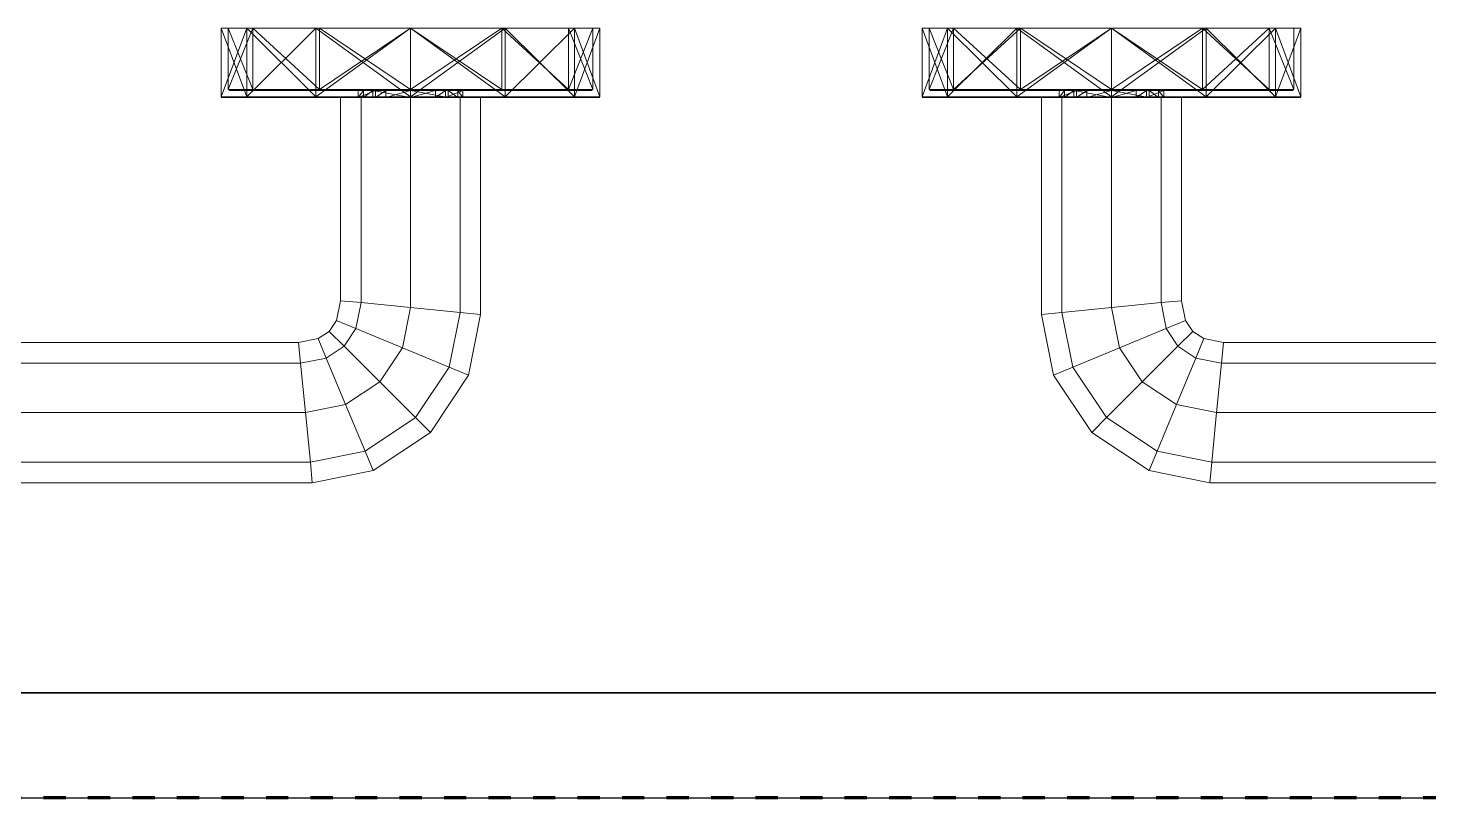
# Model space of a CAD drawing. Header units: millimetres. Extents: x -5300 to 98858, y -5196 to 93886.
# Drawn here: x 55917.4 to 56117.3, y 46335 to 46444.9 of the extents above; entities that cross this region are included whole.
import ezdxf

# ---------------------------------------------------------------- set-up
doc = ezdxf.new("R2010")
doc.units = ezdxf.units.MM
doc.linetypes.add('Штрих', pattern=[6.35, 3.175, -3.175])
doc.linetypes.add('Штрих_2_', pattern=[6.35, 3.175, -3.175])
for name, color, linetype, lineweight, true_color in [('_Разделитель помещений_', 4, 'Штрих', 70, 0x00ffff), ('Двери', 7, 'Continuous', 18, 0x7f7f7f), ('Стены', 7, 'Continuous', 18, 0x7f7f7f), ('Стены разрез', 7, 'Continuous', 50, 0x7f7f7f)]:
    doc.layers.add(name, color=color, linetype=linetype, lineweight=lineweight, true_color=true_color)

# ---------------------------------------------------------------- blocks, each defined once
blk = doc.blocks.new('СТВ_Перегородка_Кирпич 81954 - СТВ_Перегородка_Кирпич 2-242724-Подвал')
at = {"layer": 'Стены', "color": 254, "true_color": 0xd4d4d4}
blk.add_line((54750, 46350), (57650, 46350), dxfattribs=at)
blk = doc.blocks.new('СТВ_Перегородка_Кирпич 81954 - СТВ_Перегородка_Кирпич 81954-242721-Подвал')
at = {"layer": 'Стены', "color": 254, "true_color": 0xd4d4d4}
for p, q in [((55510, 46350), (57010, 46350)), ((57010, 46350), (55510, 46350)), ((57010, 46335), (55510, 46335))]:
    blk.add_line(p, q, dxfattribs=at)
at = {"layer": 'Стены разрез', "color": 254, "lineweight": 25, "true_color": 0xd4d4d4}
for p, q in [((57650, 46350), (54750, 46350)), ((54750, 46350), (57650, 46350)), ((54750, 46335), (57650, 46335))]:
    blk.add_line(p, q, dxfattribs=at)
blk.add_blockref('СТВ_Перегородка_Кирпич 81954 - СТВ_Перегородка_Кирпич 2-242724-Подвал', (0, 0))
blk = doc.blocks.new('Дп-9 - Дп-9-242763-Подвал')
at = {"layer": 'Двери', "color": 254, "true_color": 0xd4d4d4}
for p, q in [((55948.62, 46444.9), (55945, 46444.9)), ((55948.62, 46444.9), (55945, 46444.9)), ((55945, 46444.9), (55945, 46435.1)), ((55948.62, 46435.1), (55945, 46444.9)), ((55948.62, 46444.9), (55945, 46435.1)), ((55948.62, 46444.9), (55945, 46444.9)), ((55945, 46444.9), (55948.62, 46444.9)), ((55945, 46444.9), (55945, 46435.1)), ((55948.62, 46435.1), (55945, 46444.9)), ((55945, 46435.1), (55948.62, 46444.9)), ((55949.48, 46444.9), (55946, 46444.9)), ((55949.48, 46444.9), (55946, 46444.9)), ((55946, 46444.9), (55946, 46436.1)), ((55949.48, 46444.9), (55946, 46436.1)), ((55949.48, 46436.1), (55946, 46444.9)), ((55958.5, 46444.9), (55948.62, 46444.9)), ((55958.5, 46444.9), (55948.62, 46444.9)), ((55958.5, 46444.9), (55948.62, 46435.1)), ((55958.5, 46435.1), (55948.62, 46444.9)), ((55948.62, 46444.9), (55948.62, 46435.1)), ((55948.62, 46435.1), (55948.62, 46444.9)), ((55958.5, 46444.9), (55948.62, 46444.9)), ((55948.62, 46444.9), (55958.5, 46444.9)), ((55958.5, 46444.9), (55948.62, 46435.1)), ((55948.62, 46444.9), (55948.62, 46435.1)), ((55948.62, 46444.9), (55948.62, 46435.1)), ((55948.62, 46444.9), (55958.5, 46435.1)), ((55959, 46444.9), (55949.48, 46444.9)), ((55959, 46444.9), (55949.48, 46444.9)), ((55959, 46436.1), (55949.48, 46444.9)), ((55959, 46436.1), (55949.48, 46444.9)), ((55949.48, 46444.9), (55949.48, 46436.1)), ((55949.48, 46436.1), (55949.48, 46444.9)), ((55972, 46444.9), (55958.5, 46444.9)), ((55972, 46444.9), (55958.5, 46444.9)), ((55972, 46444.9), (55958.5, 46435.1)), ((55972, 46435.1), (55958.5, 46444.9)), ((55958.5, 46444.9), (55958.5, 46435.1)), ((55958.5, 46435.1), (55958.5, 46444.9)), ((55972, 46444.9), (55958.5, 46444.9)), ((55958.5, 46444.9), (55972, 46444.9)), ((55972, 46435.1), (55958.5, 46444.9)), ((55958.5, 46444.9), (55958.5, 46435.1)), ((55958.5, 46444.9), (55958.5, 46435.1)), ((55958.5, 46444.9), (55972, 46435.1)), ((55972, 46444.9), (55959, 46444.9)), ((55972, 46444.9), (55959, 46444.9)), ((55972, 46444.9), (55959, 46436.1)), ((55972, 46436.1), (55959, 46444.9)), ((55959, 46444.9), (55959, 46436.1)), ((55959, 46436.1), (55959, 46444.9)), ((55985.5, 46444.9), (55972, 46444.9)), ((55985, 46444.9), (55972, 46444.9)), ((55985, 46444.9), (55972, 46444.9)), ((55985.5, 46444.9), (55972, 46444.9)), ((55985.5, 46444.9), (55972, 46435.1)), ((55972, 46444.9), (55972, 46435.1)), ((55985, 46436.1), (55972, 46444.9)), ((55985, 46444.9), (55972, 46436.1)), ((55972, 46444.9), (55972, 46436.1)), ((55985.5, 46435.1), (55972, 46444.9)), ((55972, 46435.1), (55972, 46444.9)), ((55972, 46436.1), (55972, 46444.9)), ((55985.5, 46444.9), (55972, 46444.9)), ((55972, 46444.9), (55985.5, 46444.9)), ((55985.5, 46435.1), (55972, 46444.9)), ((55972, 46444.9), (55972, 46435.1)), ((55972, 46444.9), (55972, 46435.1)), ((55972, 46444.9), (55985.5, 46435.1)), ((55985, 46444.9), (55994.52, 46444.9)), ((55994.52, 46444.9), (55985, 46444.9)), ((55985, 46436.1), (55985, 46444.9)), ((55985, 46444.9), (55994.52, 46436.1)), ((55994.52, 46436.1), (55985, 46444.9)), ((55985, 46444.9), (55985, 46436.1)), ((55985.5, 46444.9), (55995.38, 46444.9)), ((55985.5, 46444.9), (55995.38, 46444.9)), ((55985.5, 46444.9), (55985.5, 46435.1)), ((55985.5, 46435.1), (55995.38, 46444.9)), ((55985.5, 46444.9), (55985.5, 46435.1)), ((55985.5, 46444.9), (55995.38, 46435.1)), ((55985.5, 46444.9), (55995.38, 46444.9)), ((55985.5, 46444.9), (55995.38, 46444.9)), ((55985.5, 46435.1), (55985.5, 46444.9)), ((55985.5, 46444.9), (55995.38, 46435.1)), ((55985.5, 46444.9), (55985.5, 46435.1)), ((55985.5, 46444.9), (55995.38, 46435.1)), ((55994.52, 46444.9), (55998, 46444.9)), ((55998, 46444.9), (55994.52, 46444.9)), ((55994.52, 46444.9), (55994.52, 46436.1)), ((55994.52, 46444.9), (55998, 46436.1)), ((55998, 46444.9), (55994.52, 46436.1)), ((55994.52, 46444.9), (55994.52, 46436.1)), ((55995.38, 46444.9), (55999, 46444.9)), ((55999, 46444.9), (55995.38, 46444.9)), ((55995.38, 46435.1), (55995.38, 46444.9)), ((55995.38, 46444.9), (55999, 46435.1)), ((55999, 46444.9), (55995.38, 46435.1)), ((55995.38, 46444.9), (55995.38, 46435.1)), ((55995.38, 46444.9), (55999, 46444.9)), ((55999, 46444.9), (55995.38, 46444.9)), ((55995.38, 46435.1), (55995.38, 46444.9)), ((55995.38, 46444.9), (55999, 46435.1)), ((55999, 46444.9), (55995.38, 46435.1)), ((55995.38, 46444.9), (55995.38, 46435.1)), ((55998, 46444.9), (55998, 46436.1)), ((55999, 46435.1), (55999, 46444.9)), ((55999, 46435.1), (55999, 46444.9)), ((56048.62, 46444.9), (56045, 46444.9)), ((56048.62, 46444.9), (56045, 46444.9)), ((56045, 46444.9), (56045, 46435.1)), ((56048.62, 46435.1), (56045, 46444.9)), ((56048.62, 46444.9), (56045, 46435.1)), ((56048.62, 46444.9), (56045, 46444.9)), ((56045, 46444.9), (56048.62, 46444.9)), ((56045, 46435.1), (56045, 46444.9)), ((56048.62, 46435.1), (56045, 46444.9)), ((56045, 46435.1), (56048.62, 46444.9)), ((56049.48, 46444.9), (56046, 46444.9)), ((56049.48, 46444.9), (56046, 46444.9)), ((56046, 46436.1), (56046, 46444.9)), ((56049.48, 46436.1), (56046, 46444.9)), ((56049.48, 46444.9), (56046, 46436.1)), ((56058.5, 46444.9), (56048.62, 46444.9)), ((56058.5, 46444.9), (56048.62, 46444.9)), ((56058.5, 46444.9), (56048.62, 46435.1)), ((56058.5, 46435.1), (56048.62, 46444.9)), ((56048.62, 46444.9), (56048.62, 46435.1)), ((56048.62, 46444.9), (56048.62, 46435.1)), ((56058.5, 46444.9), (56048.62, 46444.9)), ((56048.62, 46444.9), (56058.5, 46444.9)), ((56058.5, 46435.1), (56048.62, 46444.9)), ((56048.62, 46435.1), (56048.62, 46444.9)), ((56048.62, 46435.1), (56048.62, 46444.9)), ((56048.62, 46444.9), (56058.5, 46435.1)), ((56059, 46444.9), (56049.48, 46444.9)), ((56059, 46444.9), (56049.48, 46444.9)), ((56059, 46436.1), (56049.48, 46444.9)), ((56059, 46444.9), (56049.48, 46436.1)), ((56049.48, 46436.1), (56049.48, 46444.9)), ((56049.48, 46436.1), (56049.48, 46444.9)), ((56072, 46444.9), (56058.5, 46444.9)), ((56072, 46444.9), (56058.5, 46444.9)), ((56072, 46435.1), (56058.5, 46444.9)), ((56072, 46444.9), (56058.5, 46435.1)), ((56058.5, 46444.9), (56058.5, 46435.1)), ((56058.5, 46444.9), (56058.5, 46435.1)), ((56072, 46444.9), (56058.5, 46444.9)), ((56058.5, 46444.9), (56072, 46444.9)), ((56058.5, 46435.1), (56058.5, 46444.9)), ((56072, 46435.1), (56058.5, 46444.9)), ((56058.5, 46435.1), (56058.5, 46444.9)), ((56058.5, 46435.1), (56072, 46444.9)), ((56072, 46444.9), (56059, 46444.9)), ((56072, 46444.9), (56059, 46444.9)), ((56072, 46436.1), (56059, 46444.9)), ((56072, 46444.9), (56059, 46436.1)), ((56059, 46436.1), (56059, 46444.9)), ((56059, 46436.1), (56059, 46444.9)), ((56085.5, 46444.9), (56072, 46444.9)), ((56085, 46444.9), (56072, 46444.9)), ((56085, 46444.9), (56072, 46444.9)), ((56072, 46444.9), (56085.5, 46444.9)), ((56085.5, 46435.1), (56072, 46444.9)), ((56072, 46444.9), (56072, 46435.1)), ((56085, 46444.9), (56072, 46436.1)), ((56085, 46436.1), (56072, 46444.9)), ((56072, 46436.1), (56072, 46444.9)), ((56072, 46444.9), (56072, 46435.1)), ((56085.5, 46444.9), (56072, 46435.1)), ((56072, 46436.1), (56072, 46444.9)), ((56072, 46444.9), (56085.5, 46444.9)), ((56072, 46444.9), (56085.5, 46444.9)), ((56072, 46435.1), (56072, 46444.9)), ((56072, 46435.1), (56085.5, 46444.9)), ((56072, 46435.1), (56072, 46444.9)), ((56072, 46435.1), (56085.5, 46444.9)), ((56085, 46444.9), (56094.52, 46444.9)), ((56094.52, 46444.9), (56085, 46444.9)), ((56085, 46436.1), (56085, 46444.9)), ((56085, 46436.1), (56094.52, 46444.9)), ((56094.52, 46436.1), (56085, 46444.9)), ((56085, 46436.1), (56085, 46444.9)), ((56095.38, 46444.9), (56085.5, 46444.9)), ((56085.5, 46444.9), (56095.38, 46444.9)), ((56095.38, 46444.9), (56085.5, 46435.1)), ((56085.5, 46444.9), (56085.5, 46435.1)), ((56085.5, 46444.9), (56085.5, 46435.1)), ((56085.5, 46444.9), (56095.38, 46435.1)), ((56085.5, 46444.9), (56095.38, 46444.9)), ((56085.5, 46444.9), (56095.38, 46444.9)), ((56085.5, 46435.1), (56085.5, 46444.9)), ((56085.5, 46435.1), (56095.38, 46444.9)), ((56085.5, 46435.1), (56085.5, 46444.9)), ((56085.5, 46444.9), (56095.38, 46435.1)), ((56094.52, 46444.9), (56098, 46444.9)), ((56098, 46444.9), (56094.52, 46444.9)), ((56094.52, 46436.1), (56094.52, 46444.9)), ((56094.52, 46444.9), (56098, 46436.1)), ((56098, 46436.1), (56094.52, 46444.9)), ((56094.52, 46436.1), (56094.52, 46444.9)), ((56095.38, 46444.9), (56099, 46444.9)), ((56099, 46444.9), (56095.38, 46444.9)), ((56095.38, 46444.9), (56095.38, 46435.1)), ((56095.38, 46444.9), (56099, 46435.1)), ((56099, 46444.9), (56095.38, 46435.1)), ((56095.38, 46444.9), (56095.38, 46435.1)), ((56095.38, 46444.9), (56099, 46444.9)), ((56099, 46444.9), (56095.38, 46444.9)), ((56095.38, 46435.1), (56095.38, 46444.9)), ((56095.38, 46435.1), (56099, 46444.9)), ((56099, 46435.1), (56095.38, 46444.9)), ((56095.38, 46435.1), (56095.38, 46444.9)), ((56098, 46436.1), (56098, 46444.9)), ((56099, 46444.9), (56099, 46435.1)), ((56099, 46435.1), (56099, 46444.9)), ((55949.48, 46436.1), (55946, 46436.1)), ((55949.48, 46436.1), (55946, 46436.1)), ((55949.57, 46436), (55946.1, 46436)), ((55949.57, 46436), (55946.1, 46436)), ((55967, 46436), (55946.1, 46436)), ((55967, 46436), (55946.1, 46436)), ((55967, 46436), (55946.1, 46436)), ((55959, 46436.1), (55949.48, 46436.1)), ((55959, 46436.1), (55949.48, 46436.1)), ((55959.05, 46436), (55949.57, 46436)), ((55959.05, 46436), (55949.57, 46436)), ((55967, 46436), (55949.57, 46436)), ((55964.53, 46436), (55949.57, 46436)), ((55965.28, 46436), (55949.57, 46436)), ((55949.57, 46436), (55967, 46436)), ((55967, 46436), (55949.57, 46436)), ((55972, 46436.1), (55959, 46436.1)), ((55972, 46436.1), (55959, 46436.1)), ((55972, 46436), (55959.05, 46436)), ((55972, 46436), (55959.05, 46436)), ((55959.05, 46436), (55967, 46436)), ((55959.05, 46436), (55967, 46436)), ((55959.05, 46436), (55968.46, 46436)), ((55966.63, 46436), (55959.05, 46436)), ((55965.28, 46436), (55959.05, 46436)), ((55964.53, 46435), (55964.53, 46436)), ((55964.53, 46436), (55965.28, 46436)), ((55964.53, 46436), (55967, 46436)), ((55964.53, 46435), (55965.28, 46436)), ((55964.53, 46435), (55967, 46436)), ((55964.53, 46436), (55967, 46436)), ((55966.63, 46436), (55965.28, 46436)), ((55965.28, 46435), (55966.63, 46436)), ((55965.28, 46435), (55965.28, 46436)), ((55972, 46436), (55966.63, 46436)), ((55972, 46435), (55966.63, 46436)), ((55966.63, 46435), (55966.63, 46436)), ((55972, 46436), (55966.63, 46436)), ((55967, 46436), (55968.46, 46436)), ((55967, 46436), (55967, 46435)), ((55967, 46435), (55967, 46436)), ((55967, 46436), (55967, 46436)), ((55967, 46436), (55967, 46435)), ((55967, 46436), (55967, 46436)), ((55967, 46436), (55967, 46435)), ((55968.46, 46436), (55967, 46435)), ((55967, 46435), (55967, 46436)), ((55967, 46435), (55967, 46436)), ((55967, 46435), (55967, 46436)), ((55967, 46436), (55967, 46435)), ((55967, 46436), (55967, 46436)), ((55967, 46436), (55967, 46436)), ((55967, 46435), (55967, 46436)), ((55967, 46435), (55967, 46436)), ((55967, 46435), (55967, 46436)), ((55967, 46436), (55967, 46436)), ((55972, 46436), (55968.46, 46436)), ((55972, 46436), (55968.46, 46436)), ((55972, 46436), (55968.46, 46435)), ((55968.46, 46436), (55968.46, 46435)), ((55985, 46436.1), (55972, 46436.1)), ((55985, 46436.1), (55972, 46436.1)), ((55984.95, 46436), (55972, 46436)), ((55984.95, 46436), (55972, 46436)), ((55977.37, 46436), (55972, 46436)), ((55972, 46436), (55975.54, 46436)), ((55977.37, 46435), (55972, 46436)), ((55972, 46435), (55972, 46436)), ((55977.37, 46436), (55972, 46436)), ((55972, 46436), (55972, 46436)), ((55972, 46436), (55975.54, 46436)), ((55972, 46436), (55972, 46435)), ((55975.54, 46436), (55972, 46435)), ((55972, 46436), (55972, 46436)), ((55977, 46436), (55975.54, 46436)), ((55977, 46436), (55975.54, 46435)), ((55984.95, 46436), (55975.54, 46436)), ((55975.54, 46436), (55975.54, 46435)), ((55977, 46435), (55977, 46436)), ((55979.47, 46436), (55977, 46436)), ((55977, 46436), (55977, 46435)), ((55977, 46435), (55979.47, 46436)), ((55977, 46435), (55977, 46436)), ((55977, 46435), (55977, 46436)), ((55977, 46435), (55977, 46436)), ((55979.47, 46436), (55977, 46436)), ((55977, 46436), (55977, 46436)), ((55977, 46436), (55977, 46436)), ((55977, 46436), (55994.43, 46436)), ((55977, 46436), (55997.9, 46436)), ((55977, 46436), (55977, 46436)), ((55977, 46436), (55977, 46435)), ((55977, 46436), (55997.9, 46436)), ((55977, 46436), (55977, 46436)), ((55977, 46436), (55977, 46435)), ((55977, 46436), (55977, 46435)), ((55977, 46436), (55997.9, 46436)), ((55977, 46436), (55994.43, 46436)), ((55977, 46436), (55977, 46436)), ((55977, 46436), (55977, 46435)), ((55977, 46436), (55977, 46435)), ((55977, 46436), (55977, 46435)), ((55977, 46436), (55994.43, 46436)), ((55977, 46436), (55984.95, 46436)), ((55977, 46436), (55984.95, 46436)), ((55977.37, 46436), (55978.72, 46436)), ((55978.72, 46435), (55977.37, 46436)), ((55977.37, 46435), (55977.37, 46436)), ((55977.37, 46436), (55984.95, 46436)), ((55979.47, 46436), (55978.72, 46436)), ((55979.47, 46435), (55978.72, 46436)), ((55978.72, 46435), (55978.72, 46436)), ((55978.72, 46436), (55984.95, 46436)), ((55978.72, 46436), (55994.43, 46436)), ((55979.47, 46435), (55979.47, 46436)), ((55979.47, 46436), (55994.43, 46436)), ((55984.95, 46436), (55994.43, 46436)), ((55994.43, 46436), (55984.95, 46436)), ((55985, 46436.1), (55994.52, 46436.1)), ((55994.52, 46436.1), (55985, 46436.1)), ((55994.43, 46436), (55997.9, 46436)), ((55997.9, 46436), (55994.43, 46436)), ((55994.52, 46436.1), (55998, 46436.1)), ((55998, 46436.1), (55994.52, 46436.1)), ((56049.48, 46436.1), (56046, 46436.1)), ((56049.48, 46436.1), (56046, 46436.1)), ((56049.57, 46436), (56046.1, 46436)), ((56049.57, 46436), (56046.1, 46436)), ((56067, 46436), (56046.1, 46436)), ((56067, 46436), (56046.1, 46436)), ((56067, 46436), (56046.1, 46436)), ((56059, 46436.1), (56049.48, 46436.1)), ((56059, 46436.1), (56049.48, 46436.1)), ((56059.05, 46436), (56049.57, 46436)), ((56059.05, 46436), (56049.57, 46436)), ((56067, 46436), (56049.57, 46436)), ((56064.53, 46436), (56049.57, 46436)), ((56065.28, 46436), (56049.57, 46436)), ((56049.57, 46436), (56067, 46436)), ((56067, 46436), (56049.57, 46436)), ((56072, 46436.1), (56059, 46436.1)), ((56072, 46436.1), (56059, 46436.1)), ((56072, 46436), (56059.05, 46436)), ((56072, 46436), (56059.05, 46436)), ((56059.05, 46436), (56067, 46436)), ((56059.05, 46436), (56067, 46436)), ((56059.05, 46436), (56068.47, 46436)), ((56066.62, 46436), (56059.05, 46436)), ((56065.28, 46436), (56059.05, 46436)), ((56064.53, 46435), (56064.53, 46436)), ((56064.53, 46436), (56065.28, 46436)), ((56064.53, 46436), (56067, 46436)), ((56064.53, 46435), (56065.28, 46436)), ((56064.53, 46435), (56067, 46436)), ((56064.53, 46436), (56067, 46436)), ((56066.62, 46436), (56065.28, 46436)), ((56065.28, 46435), (56066.62, 46436)), ((56065.28, 46435), (56065.28, 46436)), ((56072, 46436), (56066.62, 46436)), ((56072, 46435), (56066.62, 46436)), ((56066.62, 46435), (56066.62, 46436)), ((56072, 46436), (56066.62, 46436)), ((56067, 46436), (56068.47, 46436)), ((56067, 46436), (56067, 46435)), ((56067, 46435), (56067, 46436)), ((56067, 46436), (56067, 46436)), ((56067, 46436), (56067, 46435)), ((56067, 46436), (56067, 46436)), ((56067, 46436), (56067, 46435)), ((56068.47, 46436), (56067, 46435)), ((56067, 46435), (56067, 46436)), ((56067, 46435), (56067, 46436)), ((56067, 46435), (56067, 46436)), ((56067, 46436), (56067, 46435)), ((56067, 46436), (56067, 46436)), ((56067, 46436), (56067, 46436)), ((56067, 46435), (56067, 46436)), ((56067, 46435), (56067, 46436)), ((56067, 46435), (56067, 46436)), ((56067, 46436), (56067, 46436)), ((56072, 46436), (56068.47, 46436)), ((56072, 46436), (56068.47, 46436)), ((56072, 46436), (56068.47, 46435)), ((56068.47, 46436), (56068.47, 46435)), ((56085, 46436.1), (56072, 46436.1)), ((56085, 46436.1), (56072, 46436.1)), ((56084.95, 46436), (56072, 46436)), ((56084.95, 46436), (56072, 46436)), ((56077.38, 46436), (56072, 46436)), ((56072, 46436), (56075.54, 46436)), ((56077.38, 46435), (56072, 46436)), ((56072, 46435), (56072, 46436)), ((56077.38, 46436), (56072, 46436)), ((56072, 46436), (56072, 46436)), ((56072, 46436), (56075.54, 46436)), ((56072, 46436), (56072, 46435)), ((56075.54, 46436), (56072, 46435)), ((56072, 46436), (56072, 46436)), ((56077, 46436), (56075.54, 46436)), ((56077, 46436), (56075.54, 46435)), ((56084.95, 46436), (56075.54, 46436)), ((56075.54, 46436), (56075.54, 46435)), ((56077, 46435), (56077, 46436)), ((56079.47, 46436), (56077, 46436)), ((56077, 46436), (56077, 46435)), ((56077, 46435), (56079.47, 46436)), ((56077, 46435), (56077, 46436)), ((56077, 46435), (56077, 46436)), ((56077, 46435), (56077, 46436)), ((56079.47, 46436), (56077, 46436)), ((56077, 46436), (56077, 46436)), ((56077, 46436), (56077, 46436)), ((56077, 46436), (56094.43, 46436)), ((56077, 46436), (56097.9, 46436)), ((56077, 46436), (56077, 46436)), ((56077, 46436), (56077, 46435)), ((56077, 46436), (56097.9, 46436)), ((56077, 46436), (56077, 46436)), ((56077, 46436), (56077, 46435)), ((56077, 46436), (56077, 46435)), ((56077, 46436), (56097.9, 46436)), ((56077, 46436), (56094.43, 46436)), ((56077, 46436), (56077, 46436)), ((56077, 46436), (56077, 46435)), ((56077, 46436), (56077, 46435)), ((56077, 46436), (56077, 46435)), ((56077, 46436), (56094.43, 46436)), ((56077, 46436), (56084.95, 46436)), ((56077, 46436), (56084.95, 46436)), ((56077.38, 46436), (56078.72, 46436)), ((56078.72, 46435), (56077.38, 46436)), ((56077.38, 46435), (56077.38, 46436)), ((56077.38, 46436), (56084.95, 46436)), ((56079.47, 46436), (56078.72, 46436)), ((56079.47, 46435), (56078.72, 46436)), ((56078.72, 46435), (56078.72, 46436)), ((56078.72, 46436), (56084.95, 46436)), ((56078.72, 46436), (56094.43, 46436)), ((56079.47, 46435), (56079.47, 46436)), ((56079.47, 46436), (56094.43, 46436)), ((56084.95, 46436), (56094.43, 46436)), ((56094.43, 46436), (56084.95, 46436)), ((56094.52, 46436.1), (56085, 46436.1)), ((56094.52, 46436.1), (56085, 46436.1)), ((56094.43, 46436), (56097.9, 46436)), ((56097.9, 46436), (56094.43, 46436)), ((56094.52, 46436.1), (56098, 46436.1)), ((56098, 46436.1), (56094.52, 46436.1)), ((55948.62, 46435.1), (55945, 46435.1)), ((55948.62, 46435.1), (55945, 46435.1)), ((55948.62, 46435.1), (55945, 46435.1)), ((55945, 46435.1), (55948.62, 46435.1)), ((55948.62, 46435), (55945, 46435)), ((55945, 46435), (55948.62, 46435)), ((55958.5, 46435), (55945, 46435)), ((55948.71, 46435), (55945.1, 46435)), ((55948.71, 46435), (55945.1, 46435)), ((55967, 46435), (55945.1, 46435)), ((55967, 46435), (55945.1, 46435)), ((55967, 46435), (55945.1, 46435)), ((55958.5, 46435.1), (55948.62, 46435.1)), ((55958.5, 46435.1), (55948.62, 46435.1)), ((55958.5, 46435.1), (55948.62, 46435.1)), ((55948.62, 46435.1), (55958.5, 46435.1)), ((55958.5, 46435), (55948.62, 46435)), ((55948.62, 46435), (55958.5, 46435)), ((55958.5, 46435), (55948.62, 46435)), ((55958.55, 46435), (55948.71, 46435)), ((55958.55, 46435), (55948.71, 46435)), ((55965.28, 46435), (55948.71, 46435)), ((55967, 46435), (55948.71, 46435)), ((55964.53, 46435), (55948.71, 46435)), ((55948.71, 46435), (55967, 46435)), ((55967, 46435), (55948.71, 46435)), ((55972, 46435.1), (55958.5, 46435.1)), ((55972, 46435.1), (55958.5, 46435.1)), ((55972, 46435.1), (55958.5, 46435.1)), ((55958.5, 46435.1), (55972, 46435.1)), ((55972, 46435), (55958.5, 46435)), ((55958.5, 46435), (55972, 46435)), ((55958.5, 46435), (55958.5, 46435)), ((55958.5, 46435), (55985.5, 46435)), ((55958.5, 46435), (55985.5, 46435)), ((55958.5, 46435), (55985.5, 46435)), ((55972, 46435), (55958.55, 46435)), ((55972, 46435), (55958.55, 46435)), ((55966.63, 46435), (55958.55, 46435)), ((55958.55, 46435), (55965.28, 46435)), ((55968.46, 46435), (55958.55, 46435)), ((55967, 46435), (55958.55, 46435)), ((55967, 46435), (55958.55, 46435)), ((55962, 46405.98), (55962, 46435)), ((55962, 46435), (55964.93, 46435)), ((55962, 46435), (55962, 46405.98)), ((55964.93, 46435), (55962, 46435)), ((55965.28, 46435), (55964.53, 46435)), ((55964.53, 46435), (55967, 46435)), ((55964.53, 46435), (55967, 46435)), ((55964.93, 46405.7), (55964.93, 46435)), ((55964.93, 46435), (55972, 46435)), ((55964.93, 46435), (55964.93, 46405.7)), ((55972, 46435), (55964.93, 46435)), ((55964.93, 46435), (55964.93, 46405.7)), ((55964.93, 46405.7), (55964.93, 46435)), ((55966.63, 46435), (55965.28, 46435)), ((55972, 46435), (55966.63, 46435)), ((55972, 46435), (55966.63, 46435)), ((55968.46, 46435), (55967, 46435)), ((55967, 46435), (55967, 46435)), ((55967, 46435), (55967, 46435)), ((55967, 46435), (55967, 46435)), ((55967, 46435), (55967, 46435)), ((55967, 46435), (55967, 46435)), ((55972, 46435), (55968.46, 46435)), ((55972, 46435), (55968.46, 46435)), ((55985.5, 46435.1), (55972, 46435.1)), ((55985.5, 46435.1), (55972, 46435.1)), ((55985.5, 46435.1), (55972, 46435.1)), ((55972, 46435.1), (55985.5, 46435.1)), ((55985.45, 46435), (55972, 46435)), ((55985.45, 46435), (55972, 46435)), ((55977.37, 46435), (55972, 46435)), ((55975.54, 46435), (55972, 46435)), ((55977.37, 46435), (55972, 46435)), ((55972, 46435), (55972, 46435)), ((55975.54, 46435), (55972, 46435)), ((55972, 46435), (55972, 46435)), ((55972, 46435), (55985.5, 46435)), ((55972, 46435), (55985.5, 46435)), ((55972, 46405), (55972, 46435)), ((55972, 46435), (55979.07, 46435)), ((55972, 46435), (55972, 46405)), ((55979.07, 46435), (55972, 46435)), ((55972, 46435), (55972, 46405)), ((55972, 46405), (55972, 46435)), ((55977, 46435), (55975.54, 46435)), ((55975.54, 46435), (55985.45, 46435)), ((55979.47, 46435), (55977, 46435)), ((55979.47, 46435), (55977, 46435)), ((55977, 46435), (55977, 46435)), ((55977, 46435), (55995.3, 46435)), ((55977, 46435), (55977, 46435)), ((55977, 46435), (55998.9, 46435)), ((55977, 46435), (55977, 46435)), ((55977, 46435), (55985.45, 46435)), ((55977, 46435), (55977, 46435)), ((55977, 46435), (55985.45, 46435)), ((55977, 46435), (55995.3, 46435)), ((55977, 46435), (55977, 46435)), ((55977, 46435), (55998.9, 46435)), ((55977, 46435), (55995.3, 46435)), ((55977, 46435), (55998.9, 46435)), ((55978.72, 46435), (55977.37, 46435)), ((55985.45, 46435), (55977.37, 46435)), ((55979.47, 46435), (55978.72, 46435)), ((55995.3, 46435), (55978.72, 46435)), ((55985.45, 46435), (55978.72, 46435)), ((55979.07, 46404.3), (55979.07, 46435)), ((55979.07, 46435), (55982, 46435)), ((55979.07, 46435), (55979.07, 46404.3)), ((55982, 46435), (55979.07, 46435)), ((55979.07, 46435), (55979.07, 46404.3)), ((55979.07, 46404.3), (55979.07, 46435)), ((55979.47, 46435), (55995.3, 46435)), ((55982, 46435), (55982, 46404.02)), ((55982, 46404.02), (55982, 46435)), ((55995.3, 46435), (55985.45, 46435)), ((55985.45, 46435), (55995.3, 46435)), ((55985.5, 46435.1), (55995.38, 46435.1)), ((55985.5, 46435.1), (55995.38, 46435.1)), ((55985.5, 46435.1), (55995.38, 46435.1)), ((55985.5, 46435.1), (55995.38, 46435.1)), ((55985.5, 46435), (55995.38, 46435)), ((55995.38, 46435), (55985.5, 46435)), ((55985.5, 46435), (55985.5, 46435)), ((55995.38, 46435), (55985.5, 46435)), ((55999, 46435), (55985.5, 46435)), ((55995.3, 46435), (55998.9, 46435)), ((55998.9, 46435), (55995.3, 46435)), ((55995.38, 46435.1), (55999, 46435.1)), ((55999, 46435.1), (55995.38, 46435.1)), ((55995.38, 46435.1), (55999, 46435.1)), ((55999, 46435.1), (55995.38, 46435.1)), ((55995.38, 46435), (55999, 46435)), ((55999, 46435), (55995.38, 46435)), ((56048.62, 46435.1), (56045, 46435.1)), ((56048.62, 46435.1), (56045, 46435.1)), ((56048.62, 46435.1), (56045, 46435.1)), ((56045, 46435.1), (56048.62, 46435.1)), ((56048.62, 46435), (56045, 46435)), ((56045, 46435), (56048.62, 46435)), ((56058.5, 46435), (56045, 46435)), ((56048.7, 46435), (56045.1, 46435)), ((56048.7, 46435), (56045.1, 46435)), ((56067, 46435), (56045.1, 46435)), ((56067, 46435), (56045.1, 46435)), ((56067, 46435), (56045.1, 46435)), ((56058.5, 46435.1), (56048.62, 46435.1)), ((56058.5, 46435.1), (56048.62, 46435.1)), ((56058.5, 46435.1), (56048.62, 46435.1)), ((56048.62, 46435.1), (56058.5, 46435.1)), ((56058.5, 46435), (56048.62, 46435)), ((56048.62, 46435), (56058.5, 46435)), ((56058.5, 46435), (56048.62, 46435)), ((56058.55, 46435), (56048.7, 46435)), ((56058.55, 46435), (56048.7, 46435)), ((56065.28, 46435), (56048.7, 46435)), ((56067, 46435), (56048.7, 46435)), ((56064.53, 46435), (56048.7, 46435)), ((56048.7, 46435), (56067, 46435)), ((56067, 46435), (56048.7, 46435)), ((56072, 46435.1), (56058.5, 46435.1)), ((56072, 46435.1), (56058.5, 46435.1)), ((56058.5, 46435.1), (56072, 46435.1)), ((56058.5, 46435.1), (56072, 46435.1)), ((56072, 46435), (56058.5, 46435)), ((56058.5, 46435), (56072, 46435)), ((56058.5, 46435), (56058.5, 46435)), ((56058.5, 46435), (56085.5, 46435)), ((56058.5, 46435), (56085.5, 46435)), ((56058.5, 46435), (56085.5, 46435)), ((56072, 46435), (56058.55, 46435)), ((56072, 46435), (56058.55, 46435)), ((56066.62, 46435), (56058.55, 46435)), ((56058.55, 46435), (56065.28, 46435)), ((56068.47, 46435), (56058.55, 46435)), ((56067, 46435), (56058.55, 46435)), ((56067, 46435), (56058.55, 46435)), ((56062, 46435), (56064.93, 46435)), ((56062, 46404.02), (56062, 46435)), ((56064.93, 46435), (56062, 46435)), ((56062, 46435), (56062, 46404.02)), ((56065.28, 46435), (56064.53, 46435)), ((56064.53, 46435), (56067, 46435)), ((56064.53, 46435), (56067, 46435)), ((56064.93, 46435), (56064.93, 46404.3)), ((56064.93, 46435), (56072, 46435)), ((56064.93, 46404.3), (56064.93, 46435)), ((56064.93, 46404.3), (56064.93, 46435)), ((56072, 46435), (56064.93, 46435)), ((56064.93, 46435), (56064.93, 46404.3)), ((56066.62, 46435), (56065.28, 46435)), ((56072, 46435), (56066.62, 46435)), ((56072, 46435), (56066.62, 46435)), ((56068.47, 46435), (56067, 46435)), ((56067, 46435), (56067, 46435)), ((56067, 46435), (56067, 46435)), ((56067, 46435), (56067, 46435)), ((56067, 46435), (56067, 46435)), ((56067, 46435), (56067, 46435)), ((56072, 46435), (56068.47, 46435)), ((56072, 46435), (56068.47, 46435)), ((56085.5, 46435.1), (56072, 46435.1)), ((56085.5, 46435.1), (56072, 46435.1)), ((56072, 46435.1), (56085.5, 46435.1)), ((56072, 46435.1), (56085.5, 46435.1)), ((56085.45, 46435), (56072, 46435)), ((56085.45, 46435), (56072, 46435)), ((56077.38, 46435), (56072, 46435)), ((56075.54, 46435), (56072, 46435)), ((56077.38, 46435), (56072, 46435)), ((56072, 46435), (56072, 46435)), ((56075.54, 46435), (56072, 46435)), ((56072, 46435), (56072, 46435)), ((56072, 46435), (56085.5, 46435)), ((56072, 46435), (56085.5, 46435)), ((56072, 46435), (56072, 46405)), ((56072, 46435), (56079.07, 46435)), ((56072, 46405), (56072, 46435)), ((56072, 46405), (56072, 46435)), ((56079.07, 46435), (56072, 46435)), ((56072, 46435), (56072, 46405)), ((56077, 46435), (56075.54, 46435)), ((56075.54, 46435), (56085.45, 46435)), ((56079.47, 46435), (56077, 46435)), ((56079.47, 46435), (56077, 46435)), ((56077, 46435), (56077, 46435)), ((56077, 46435), (56095.3, 46435)), ((56077, 46435), (56077, 46435)), ((56077, 46435), (56098.9, 46435)), ((56077, 46435), (56077, 46435)), ((56077, 46435), (56085.45, 46435)), ((56077, 46435), (56077, 46435)), ((56077, 46435), (56085.45, 46435)), ((56077, 46435), (56095.3, 46435)), ((56077, 46435), (56077, 46435)), ((56077, 46435), (56098.9, 46435)), ((56077, 46435), (56095.3, 46435)), ((56077, 46435), (56098.9, 46435)), ((56078.72, 46435), (56077.38, 46435)), ((56085.45, 46435), (56077.38, 46435)), ((56079.47, 46435), (56078.72, 46435)), ((56095.3, 46435), (56078.72, 46435)), ((56085.45, 46435), (56078.72, 46435)), ((56079.07, 46435), (56079.07, 46405.7)), ((56079.07, 46435), (56082, 46435)), ((56079.07, 46405.7), (56079.07, 46435)), ((56079.07, 46405.7), (56079.07, 46435)), ((56082, 46435), (56079.07, 46435)), ((56079.07, 46435), (56079.07, 46405.7)), ((56079.47, 46435), (56095.3, 46435)), ((56082, 46435), (56082, 46405.98)), ((56082, 46405.98), (56082, 46435)), ((56095.3, 46435), (56085.45, 46435)), ((56085.45, 46435), (56095.3, 46435)), ((56085.5, 46435.1), (56095.38, 46435.1)), ((56085.5, 46435.1), (56095.38, 46435.1)), ((56085.5, 46435.1), (56095.38, 46435.1)), ((56085.5, 46435.1), (56095.38, 46435.1)), ((56085.5, 46435), (56095.38, 46435)), ((56095.38, 46435), (56085.5, 46435)), ((56085.5, 46435), (56085.5, 46435)), ((56095.38, 46435), (56085.5, 46435)), ((56099, 46435), (56085.5, 46435)), ((56095.3, 46435), (56098.9, 46435)), ((56098.9, 46435), (56095.3, 46435)), ((56095.38, 46435.1), (56099, 46435.1)), ((56099, 46435.1), (56095.38, 46435.1)), ((56095.38, 46435.1), (56099, 46435.1)), ((56099, 46435.1), (56095.38, 46435.1)), ((56095.38, 46435), (56099, 46435)), ((56099, 46435), (56095.38, 46435)), ((55961.44, 46403.16), (55962, 46405.98)), ((55962, 46405.98), (55961.44, 46403.16)), ((55964.93, 46405.7), (55962, 46405.98)), ((55962, 46405.98), (55964.93, 46405.7)), ((55962, 46405.98), (55964.93, 46405.7)), ((55964.93, 46405.7), (55962, 46405.98)), ((55964.2, 46402.02), (55964.93, 46405.7)), ((55964.93, 46405.7), (55964.2, 46402.02)), ((55964.93, 46405.7), (55964.2, 46402.02)), ((55964.2, 46402.02), (55964.93, 46405.7)), ((55972, 46405), (55964.93, 46405.7)), ((55964.93, 46405.7), (55972, 46405)), ((55964.93, 46405.7), (55972, 46405)), ((55972, 46405), (55964.93, 46405.7)), ((56079.07, 46405.7), (56072, 46405)), ((56072, 46405), (56079.07, 46405.7)), ((56072, 46405), (56079.07, 46405.7)), ((56079.07, 46405.7), (56072, 46405)), ((56082, 46405.98), (56079.07, 46405.7)), ((56079.07, 46405.7), (56082, 46405.98)), ((56079.07, 46405.7), (56082, 46405.98)), ((56082, 46405.98), (56079.07, 46405.7)), ((56079.07, 46405.7), (56079.8, 46402.02)), ((56079.8, 46402.02), (56079.07, 46405.7)), ((56079.8, 46402.02), (56079.07, 46405.7)), ((56079.07, 46405.7), (56079.8, 46402.02)), ((56082, 46405.98), (56082.56, 46403.16)), ((56082.56, 46403.16), (56082, 46405.98)), ((55970.86, 46399.26), (55972, 46405)), ((55972, 46405), (55970.86, 46399.26)), ((55972, 46405), (55970.86, 46399.26)), ((55970.86, 46399.26), (55972, 46405)), ((55979.07, 46404.3), (55972, 46405)), ((55972, 46405), (55979.07, 46404.3)), ((55972, 46405), (55979.07, 46404.3)), ((55979.07, 46404.3), (55972, 46405)), ((55977.52, 46396.5), (55979.07, 46404.3)), ((55979.07, 46404.3), (55977.52, 46396.5)), ((55979.07, 46404.3), (55977.52, 46396.5)), ((55977.52, 46396.5), (55979.07, 46404.3)), ((55982, 46404.02), (55979.07, 46404.3)), ((55979.07, 46404.3), (55982, 46404.02)), ((55979.07, 46404.3), (55982, 46404.02)), ((55982, 46404.02), (55979.07, 46404.3)), ((55982, 46404.02), (55980.28, 46395.36)), ((55980.28, 46395.36), (55982, 46404.02)), ((56064.93, 46404.3), (56062, 46404.02)), ((56062, 46404.02), (56064.93, 46404.3)), ((56062, 46404.02), (56064.93, 46404.3)), ((56064.93, 46404.3), (56062, 46404.02)), ((56063.72, 46395.36), (56062, 46404.02)), ((56062, 46404.02), (56063.72, 46395.36)), ((56072, 46405), (56064.93, 46404.3)), ((56064.93, 46404.3), (56072, 46405)), ((56064.93, 46404.3), (56072, 46405)), ((56072, 46405), (56064.93, 46404.3)), ((56064.93, 46404.3), (56066.48, 46396.5)), ((56066.48, 46396.5), (56064.93, 46404.3)), ((56066.48, 46396.5), (56064.93, 46404.3)), ((56064.93, 46404.3), (56066.48, 46396.5)), ((56072, 46405), (56073.14, 46399.26)), ((56073.14, 46399.26), (56072, 46405)), ((56073.14, 46399.26), (56072, 46405)), ((56072, 46405), (56073.14, 46399.26)), ((55958.84, 46400.56), (55960.4, 46401.6)), ((55960.4, 46401.6), (55958.84, 46400.56)), ((55960.4, 46401.6), (55961.44, 46403.16)), ((55961.44, 46403.16), (55960.4, 46401.6)), ((55962.51, 46399.49), (55960.4, 46401.6)), ((55960.4, 46401.6), (55962.51, 46399.49)), ((55960.4, 46401.6), (55962.51, 46399.49)), ((55962.51, 46399.49), (55960.4, 46401.6)), ((55964.2, 46402.02), (55961.44, 46403.16)), ((55961.44, 46403.16), (55964.2, 46402.02)), ((55961.44, 46403.16), (55964.2, 46402.02)), ((55964.2, 46402.02), (55961.44, 46403.16)), ((55962.51, 46399.49), (55964.2, 46402.02)), ((55964.2, 46402.02), (55962.51, 46399.49)), ((55964.2, 46402.02), (55962.51, 46399.49)), ((55962.51, 46399.49), (55964.2, 46402.02)), ((55970.86, 46399.26), (55964.2, 46402.02)), ((55964.2, 46402.02), (55970.86, 46399.26)), ((55964.2, 46402.02), (55970.86, 46399.26)), ((55970.86, 46399.26), (55964.2, 46402.02)), ((56079.8, 46402.02), (56073.14, 46399.26)), ((56073.14, 46399.26), (56079.8, 46402.02)), ((56073.14, 46399.26), (56079.8, 46402.02)), ((56079.8, 46402.02), (56073.14, 46399.26)), ((56082.56, 46403.16), (56079.8, 46402.02)), ((56079.8, 46402.02), (56082.56, 46403.16)), ((56079.8, 46402.02), (56082.56, 46403.16)), ((56082.56, 46403.16), (56079.8, 46402.02)), ((56079.8, 46402.02), (56081.49, 46399.49)), ((56081.49, 46399.49), (56079.8, 46402.02)), ((56081.49, 46399.49), (56079.8, 46402.02)), ((56079.8, 46402.02), (56081.49, 46399.49)), ((56083.6, 46401.6), (56081.49, 46399.49)), ((56081.49, 46399.49), (56083.6, 46401.6)), ((56081.49, 46399.49), (56083.6, 46401.6)), ((56083.6, 46401.6), (56081.49, 46399.49)), ((56082.56, 46403.16), (56083.6, 46401.6)), ((56083.6, 46401.6), (56082.56, 46403.16)), ((56083.6, 46401.6), (56085.16, 46400.56)), ((56085.16, 46400.56), (56083.6, 46401.6)), ((55877.98, 46400), (55956.02, 46400)), ((55956.02, 46400), (55877.98, 46400)), ((55956.02, 46400), (55958.84, 46400.56)), ((55958.84, 46400.56), (55956.02, 46400)), ((55956.3, 46397.07), (55956.02, 46400)), ((55956.02, 46400), (55956.3, 46397.07)), ((55956.02, 46400), (55956.3, 46397.07)), ((55956.3, 46397.07), (55956.02, 46400)), ((55959.98, 46397.8), (55958.84, 46400.56)), ((55958.84, 46400.56), (55959.98, 46397.8)), ((55958.84, 46400.56), (55959.98, 46397.8)), ((55959.98, 46397.8), (55958.84, 46400.56)), ((56085.16, 46400.56), (56084.02, 46397.8)), ((56084.02, 46397.8), (56085.16, 46400.56)), ((56084.02, 46397.8), (56085.16, 46400.56)), ((56085.16, 46400.56), (56084.02, 46397.8)), ((56085.16, 46400.56), (56087.98, 46400)), ((56087.98, 46400), (56085.16, 46400.56)), ((56087.98, 46400), (56087.7, 46397.07)), ((56087.7, 46397.07), (56087.98, 46400)), ((56087.7, 46397.07), (56087.98, 46400)), ((56087.98, 46400), (56087.7, 46397.07)), ((56087.98, 46400), (56166.02, 46400)), ((56166.02, 46400), (56087.98, 46400)), ((55956.3, 46397.07), (55959.98, 46397.8)), ((55959.98, 46397.8), (55956.3, 46397.07)), ((55959.98, 46397.8), (55956.3, 46397.07)), ((55956.3, 46397.07), (55959.98, 46397.8)), ((55959.98, 46397.8), (55962.51, 46399.49)), ((55962.51, 46399.49), (55959.98, 46397.8)), ((55962.51, 46399.49), (55959.98, 46397.8)), ((55959.98, 46397.8), (55962.51, 46399.49)), ((55962.74, 46391.14), (55959.98, 46397.8)), ((55959.98, 46397.8), (55962.74, 46391.14)), ((55959.98, 46397.8), (55962.74, 46391.14)), ((55962.74, 46391.14), (55959.98, 46397.8)), ((55967.61, 46394.39), (55962.51, 46399.49)), ((55962.51, 46399.49), (55967.61, 46394.39)), ((55962.51, 46399.49), (55967.61, 46394.39)), ((55967.61, 46394.39), (55962.51, 46399.49)), ((55967.61, 46394.39), (55970.86, 46399.26)), ((55970.86, 46399.26), (55967.61, 46394.39)), ((55970.86, 46399.26), (55967.61, 46394.39)), ((55967.61, 46394.39), (55970.86, 46399.26)), ((55977.52, 46396.5), (55970.86, 46399.26)), ((55970.86, 46399.26), (55977.52, 46396.5)), ((55970.86, 46399.26), (55977.52, 46396.5)), ((55977.52, 46396.5), (55970.86, 46399.26)), ((56073.14, 46399.26), (56066.48, 46396.5)), ((56066.48, 46396.5), (56073.14, 46399.26)), ((56066.48, 46396.5), (56073.14, 46399.26)), ((56073.14, 46399.26), (56066.48, 46396.5)), ((56073.14, 46399.26), (56076.39, 46394.39)), ((56076.39, 46394.39), (56073.14, 46399.26)), ((56076.39, 46394.39), (56073.14, 46399.26)), ((56073.14, 46399.26), (56076.39, 46394.39)), ((56081.49, 46399.49), (56076.39, 46394.39)), ((56076.39, 46394.39), (56081.49, 46399.49)), ((56076.39, 46394.39), (56081.49, 46399.49)), ((56081.49, 46399.49), (56076.39, 46394.39)), ((56084.02, 46397.8), (56081.26, 46391.14)), ((56081.26, 46391.14), (56084.02, 46397.8)), ((56081.26, 46391.14), (56084.02, 46397.8)), ((56084.02, 46397.8), (56081.26, 46391.14)), ((56081.49, 46399.49), (56084.02, 46397.8)), ((56084.02, 46397.8), (56081.49, 46399.49)), ((56084.02, 46397.8), (56081.49, 46399.49)), ((56081.49, 46399.49), (56084.02, 46397.8)), ((56084.02, 46397.8), (56087.7, 46397.07)), ((56087.7, 46397.07), (56084.02, 46397.8)), ((56087.7, 46397.07), (56084.02, 46397.8)), ((56084.02, 46397.8), (56087.7, 46397.07)), ((55877.7, 46397.07), (55956.3, 46397.07)), ((55956.3, 46397.07), (55877.7, 46397.07)), ((55956.3, 46397.07), (55877.7, 46397.07)), ((55877.7, 46397.07), (55956.3, 46397.07)), ((55957, 46390), (55956.3, 46397.07)), ((55956.3, 46397.07), (55957, 46390)), ((55956.3, 46397.07), (55957, 46390)), ((55957, 46390), (55956.3, 46397.07)), ((55972.7, 46389.3), (55977.52, 46396.5)), ((55977.52, 46396.5), (55972.7, 46389.3)), ((55977.52, 46396.5), (55972.7, 46389.3)), ((55972.7, 46389.3), (55977.52, 46396.5)), ((55980.28, 46395.36), (55977.52, 46396.5)), ((55977.52, 46396.5), (55980.28, 46395.36)), ((55977.52, 46396.5), (55980.28, 46395.36)), ((55980.28, 46395.36), (55977.52, 46396.5)), ((56066.48, 46396.5), (56063.72, 46395.36)), ((56063.72, 46395.36), (56066.48, 46396.5)), ((56063.72, 46395.36), (56066.48, 46396.5)), ((56066.48, 46396.5), (56063.72, 46395.36)), ((56066.48, 46396.5), (56071.3, 46389.3)), ((56071.3, 46389.3), (56066.48, 46396.5)), ((56071.3, 46389.3), (56066.48, 46396.5)), ((56066.48, 46396.5), (56071.3, 46389.3)), ((56087.7, 46397.07), (56087, 46390)), ((56087, 46390), (56087.7, 46397.07)), ((56087, 46390), (56087.7, 46397.07)), ((56087.7, 46397.07), (56087, 46390)), ((56087.7, 46397.07), (56166.3, 46397.07)), ((56166.3, 46397.07), (56087.7, 46397.07)), ((56166.3, 46397.07), (56087.7, 46397.07)), ((56087.7, 46397.07), (56166.3, 46397.07)), ((55962.74, 46391.14), (55967.61, 46394.39)), ((55967.61, 46394.39), (55962.74, 46391.14)), ((55967.61, 46394.39), (55962.74, 46391.14)), ((55962.74, 46391.14), (55967.61, 46394.39)), ((55972.7, 46389.3), (55967.61, 46394.39)), ((55967.61, 46394.39), (55972.7, 46389.3)), ((55967.61, 46394.39), (55972.7, 46389.3)), ((55972.7, 46389.3), (55967.61, 46394.39)), ((55980.28, 46395.36), (55974.82, 46387.18)), ((55974.82, 46387.18), (55980.28, 46395.36)), ((56069.18, 46387.18), (56063.72, 46395.36)), ((56063.72, 46395.36), (56069.18, 46387.18)), ((56076.39, 46394.39), (56071.3, 46389.3)), ((56071.3, 46389.3), (56076.39, 46394.39)), ((56071.3, 46389.3), (56076.39, 46394.39)), ((56076.39, 46394.39), (56071.3, 46389.3)), ((56076.39, 46394.39), (56081.26, 46391.14)), ((56081.26, 46391.14), (56076.39, 46394.39)), ((56081.26, 46391.14), (56076.39, 46394.39)), ((56076.39, 46394.39), (56081.26, 46391.14)), ((55877, 46390), (55957, 46390)), ((55957, 46390), (55877, 46390)), ((55957, 46390), (55877, 46390)), ((55877, 46390), (55957, 46390)), ((55957, 46390), (55962.74, 46391.14)), ((55962.74, 46391.14), (55957, 46390)), ((55962.74, 46391.14), (55957, 46390)), ((55957, 46390), (55962.74, 46391.14)), ((55957.7, 46382.93), (55957, 46390)), ((55957, 46390), (55957.7, 46382.93)), ((55957, 46390), (55957.7, 46382.93)), ((55957.7, 46382.93), (55957, 46390)), ((55965.5, 46384.48), (55962.74, 46391.14)), ((55962.74, 46391.14), (55965.5, 46384.48)), ((55962.74, 46391.14), (55965.5, 46384.48)), ((55965.5, 46384.48), (55962.74, 46391.14)), ((56081.26, 46391.14), (56078.5, 46384.48)), ((56078.5, 46384.48), (56081.26, 46391.14)), ((56078.5, 46384.48), (56081.26, 46391.14)), ((56081.26, 46391.14), (56078.5, 46384.48)), ((56081.26, 46391.14), (56087, 46390)), ((56087, 46390), (56081.26, 46391.14)), ((56087, 46390), (56081.26, 46391.14)), ((56081.26, 46391.14), (56087, 46390)), ((56087, 46390), (56086.3, 46382.93)), ((56086.3, 46382.93), (56087, 46390)), ((56086.3, 46382.93), (56087, 46390)), ((56087, 46390), (56086.3, 46382.93)), ((56087, 46390), (56167, 46390)), ((56167, 46390), (56087, 46390)), ((56167, 46390), (56087, 46390)), ((56087, 46390), (56167, 46390)), ((55965.5, 46384.48), (55972.7, 46389.3)), ((55972.7, 46389.3), (55965.5, 46384.48)), ((55972.7, 46389.3), (55965.5, 46384.48)), ((55965.5, 46384.48), (55972.7, 46389.3)), ((55974.82, 46387.18), (55972.7, 46389.3)), ((55972.7, 46389.3), (55974.82, 46387.18)), ((55972.7, 46389.3), (55974.82, 46387.18)), ((55974.82, 46387.18), (55972.7, 46389.3)), ((56071.3, 46389.3), (56069.18, 46387.18)), ((56069.18, 46387.18), (56071.3, 46389.3)), ((56069.18, 46387.18), (56071.3, 46389.3)), ((56071.3, 46389.3), (56069.18, 46387.18)), ((56071.3, 46389.3), (56078.5, 46384.48)), ((56078.5, 46384.48), (56071.3, 46389.3)), ((56078.5, 46384.48), (56071.3, 46389.3)), ((56071.3, 46389.3), (56078.5, 46384.48)), ((55974.82, 46387.18), (55966.64, 46381.72)), ((55966.64, 46381.72), (55974.82, 46387.18)), ((56077.36, 46381.72), (56069.18, 46387.18)), ((56069.18, 46387.18), (56077.36, 46381.72)), ((55957.7, 46382.93), (55965.5, 46384.48)), ((55965.5, 46384.48), (55957.7, 46382.93)), ((55965.5, 46384.48), (55957.7, 46382.93)), ((55957.7, 46382.93), (55965.5, 46384.48)), ((55966.64, 46381.72), (55965.5, 46384.48)), ((55965.5, 46384.48), (55966.64, 46381.72)), ((55965.5, 46384.48), (55966.64, 46381.72)), ((55966.64, 46381.72), (55965.5, 46384.48)), ((56078.5, 46384.48), (56077.36, 46381.72)), ((56077.36, 46381.72), (56078.5, 46384.48)), ((56077.36, 46381.72), (56078.5, 46384.48)), ((56078.5, 46384.48), (56077.36, 46381.72)), ((56078.5, 46384.48), (56086.3, 46382.93)), ((56086.3, 46382.93), (56078.5, 46384.48)), ((56086.3, 46382.93), (56078.5, 46384.48)), ((56078.5, 46384.48), (56086.3, 46382.93)), ((55876.3, 46382.93), (55957.7, 46382.93)), ((55957.7, 46382.93), (55876.3, 46382.93)), ((55957.7, 46382.93), (55876.3, 46382.93)), ((55876.3, 46382.93), (55957.7, 46382.93)), ((55957.98, 46380), (55957.7, 46382.93)), ((55957.7, 46382.93), (55957.98, 46380)), ((55957.7, 46382.93), (55957.98, 46380)), ((55957.98, 46380), (55957.7, 46382.93)), ((55966.64, 46381.72), (55957.98, 46380)), ((55957.98, 46380), (55966.64, 46381.72)), ((56086.02, 46380), (56077.36, 46381.72)), ((56077.36, 46381.72), (56086.02, 46380)), ((56086.3, 46382.93), (56086.02, 46380)), ((56086.02, 46380), (56086.3, 46382.93)), ((56086.02, 46380), (56086.3, 46382.93)), ((56086.3, 46382.93), (56086.02, 46380)), ((56086.3, 46382.93), (56167.7, 46382.93)), ((56167.7, 46382.93), (56086.3, 46382.93)), ((56167.7, 46382.93), (56086.3, 46382.93)), ((56086.3, 46382.93), (56167.7, 46382.93)), ((55957.98, 46380), (55876.02, 46380)), ((55876.02, 46380), (55957.98, 46380)), ((56167.98, 46380), (56086.02, 46380)), ((56086.02, 46380), (56167.98, 46380)), ((55510, 46335), (57010, 46335)), ((57010, 46335), (55510, 46335)), ((56910, 46335), (55610, 46335)), ((55610, 46335), (56910, 46335))]:
    blk.add_line(p, q, dxfattribs=at)
blk = doc.blocks.new('Дп-9 - Дп-9-242767-Подвал')
blk.add_blockref('Дп-9 - Дп-9-242763-Подвал', (0, 0))

msp = doc.modelspace()

# ---------------------------------------------------------------- linework, layer by layer
at = {"layer": '_Разделитель помещений_', "color": 131, "linetype": 'Штрих_2_', "true_color": 0xaaffff}
msp.add_line((57650, 46335), (54750, 46335), dxfattribs=at)

# ---------------------------------------------------------------- block references
at = {"layer": 'Двери', "color": 254, "true_color": 0xd4d4d4}
msp.add_blockref('Дп-9 - Дп-9-242767-Подвал', (0, 0), dxfattribs=at)
at = {"layer": 'Стены', "color": 254, "true_color": 0xd4d4d4}
msp.add_blockref('СТВ_Перегородка_Кирпич 81954 - СТВ_Перегородка_Кирпич 81954-242721-Подвал', (0, 0), dxfattribs=at)

doc.saveas('drawing.dxf')
